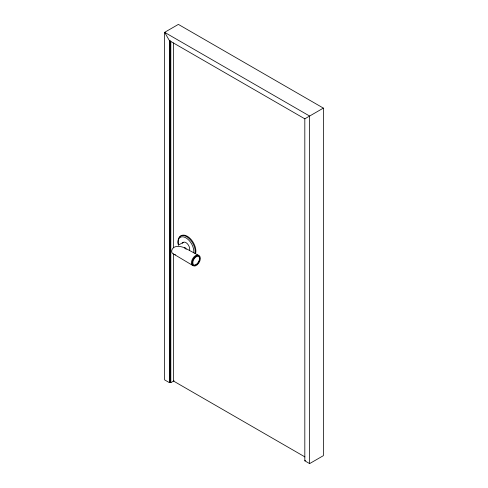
<?xml version="1.0" encoding="UTF-8"?>
<svg xmlns="http://www.w3.org/2000/svg" width="488" height="488" viewBox="0 0 488 488"><rect width="100%" height="100%" fill="white"/><g stroke="black" fill="none" stroke-linecap="round" stroke-linejoin="round"><path stroke-width="0.73" d="M170.129 40.272L169.44 40.669L169.44 382.665L170.129 382.269L170.812 382.665L174.07 380.786M304.817 118.828L323.367 108.11L323.367 455.664L309.624 463.6L304.817 460.825L304.817 118.828L169.44 40.669L164.633 32.336L178.376 24.4L323.367 108.11M304.817 460.825L305.5 460.428M183.262 242.347L178.516 245.049M175.528 254.864C168.683 253.815 171.91 245.775 177.662 246.55A10.828 8.839 0 0 1 180.462 246.55L183.909 247.471L198.5 255.309A5.825 3.361 -60 0 1 196.579 264.356A5.825 3.361 -60 0 1 191.589 261.354A5.825 3.361 -60 0 1 198.5 255.316M304.927 456.92L173.563 381.079L173.563 253.888M169.44 382.665L164.633 379.89L164.633 32.336L309.624 116.046L309.624 463.6M192.62 265.387L173.618 254.059M184.501 247.776L186.215 249.283M173.563 42.92L173.563 247.794M170.812 41.462L170.812 382.665M170.129 41.01L170.129 382.269M179.493 237.552A12.145 7.015 60 0 1 190.308 238.62A12.145 7.015 60 0 1 195.548 253.736M178.376 244.616A12.145 7.015 60 0 1 186.312 236.491A12.145 7.015 60 0 1 195.011 253.534M178.352 245.171A11.175 6.454 60 0 1 185.367 237.546A11.175 6.454 60 0 1 193.754 252.79M182.421 243.341A5.344 3.087 60 0 1 187.325 243.719A5.344 3.087 60 0 1 189.448 250.612M185.391 248.288A12.145 7.015 60 0 1 184.946 247.544M197.097 264.087A4.856 2.806 -60 0 0 198.695 256.548A4.856 2.806 -60 0 0 192.937 261.586A4.856 2.806 -60 0 0 197.097 264.087M197.311 264.728A5.832 3.367 -60 0 0 199.159 255.694A5.832 3.367 -60 0 0 192.26 261.812A5.832 3.367 -60 0 0 197.311 264.728"/></g></svg>
